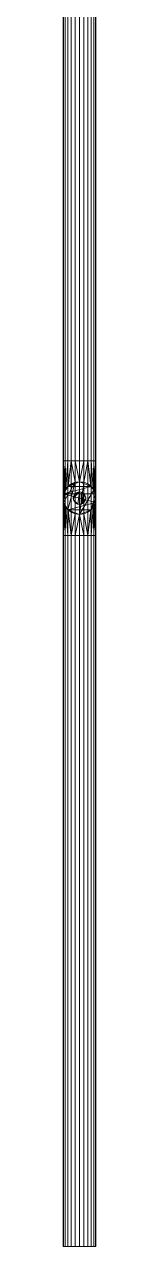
# Model space of a CAD drawing. Header units: inches. Extents: x -3325 to -59, y 5 to 733.
# Drawn here: x -2068.28 to -2066.97, y 121.36 to 170.35 of the extents above; entities that cross this region are included whole.
import ezdxf

# ---------------------------------------------------------------- set-up
doc = ezdxf.new("R2010")
doc.units = ezdxf.units.IN
doc.header["$MEASUREMENT"] = 0
doc.layers.add('F-SPRN', color=10, linetype='Continuous', lineweight=9)
doc.layers.add('P-PIPE', color=10, linetype='Continuous', lineweight=9)

# ---------------------------------------------------------------- blocks, each defined once
blk = doc.blocks.new('Sprinkler - Pendent_up - 1_2_ Pendent-1244382-06 - Fifth Level')
at = {"layer": 'F-SPRN'}
mesh = blk.add_polyface(dxfattribs=at)
corners = [(0, -0.25), (0.065, -0.241), (0.125, -0.217), (0.177, -0.177), (0.217, -0.125), (0.241, -0.065), (0.25, 0), (0.241, 0.065), (0.217, 0.125), (0.177, 0.177), (0.125, 0.217), (0.065, 0.241), (0, 0.25), (-0.065, 0.241), (-0.125, 0.217), (-0.177, 0.177), (-0.217, 0.125), (-0.241, 0.065), (-0.25, 0), (-0.241, -0.065), (-0.217, -0.125), (-0.177, -0.177), (-0.125, -0.217), (-0.065, -0.241)]
mesh.append_faces([[corners[k] for k in face] for face in [(7, 11, 0, 6)]], dxfattribs={"vtx0": -1, "vtx1": -1, "vtx2": -1})
mesh.append_faces([[corners[k] for k in face] for face in [(13, 23, 0, 11), (0, 3, 4, 6)]], dxfattribs={"vtx0": -1, "vtx2": -1, "vtx3": -1})
mesh.append_faces([[corners[k] for k in face] for face in [(8, 9, 7)]], dxfattribs={"vtx1": -1})
mesh.append_faces([[corners[k] for k in face] for face in [(13, 14, 21)]], dxfattribs={"vtx1": -1, "vtx2": -1})
mesh.append_faces([[corners[k] for k in face] for face in [(14, 15, 18, 21)]], dxfattribs={"vtx1": -1, "vtx2": -1, "vtx3": -1})
mesh.append_faces([[corners[k] for k in face] for face in [(11, 12, 13), (4, 5, 6)]], dxfattribs={"vtx2": -1})
mesh.append_faces([[corners[k] for k in face] for face in [(21, 22, 23, 13), (9, 10, 11, 7)]], dxfattribs={"vtx2": -1, "vtx3": -1})
mesh.append_faces([[corners[k] for k in face] for face in [(15, 16, 17, 18), (18, 19, 20, 21), (0, 1, 2, 3)]], dxfattribs={"vtx3": -1})
mesh = blk.add_polyface(dxfattribs=at)
corners = [(0, -0.25, -2.125), (-0.065, -0.241, -2.125), (-0.125, -0.217, -2.125), (-0.177, -0.177, -2.125), (-0.217, -0.125, -2.125), (-0.241, -0.065, -2.125), (-0.25, 0, -2.125), (-0.241, 0.065, -2.125), (-0.217, 0.125, -2.125), (-0.177, 0.177, -2.125), (-0.125, 0.217, -2.125), (-0.065, 0.241, -2.125), (0, 0.25, -2.125), (0.065, 0.241, -2.125), (0.125, 0.217, -2.125), (0.177, 0.177, -2.125), (0.217, 0.125, -2.125), (0.241, 0.065, -2.125), (0.25, 0, -2.125), (0.241, -0.065, -2.125), (0.217, -0.125, -2.125), (0.177, -0.177, -2.125), (0.125, -0.217, -2.125), (0.065, -0.241, -2.125)]
mesh.append_faces([[corners[k] for k in face] for face in [(20, 17, 18, 19)]], dxfattribs={"vtx0": -1})
mesh.append_faces([[corners[k] for k in face] for face in [(0, 13, 17, 20)]], dxfattribs={"vtx0": -1, "vtx1": -1, "vtx2": -1, "vtx3": -1})
mesh.append_faces([[corners[k] for k in face] for face in [(11, 13, 0, 1)]], dxfattribs={"vtx0": -1, "vtx1": -1, "vtx3": -1})
mesh.append_faces([[corners[k] for k in face] for face in [(0, 20, 21, 22)]], dxfattribs={"vtx0": -1, "vtx3": -1})
mesh.append_faces([[corners[k] for k in face] for face in [(23, 0, 22), (12, 13, 11)]], dxfattribs={"vtx1": -1})
mesh.append_faces([[corners[k] for k in face] for face in [(10, 11, 7, 9)]], dxfattribs={"vtx1": -1, "vtx2": -1})
mesh.append_faces([[corners[k] for k in face] for face in [(6, 7, 11, 3)]], dxfattribs={"vtx1": -1, "vtx2": -1, "vtx3": -1})
mesh.append_faces([[corners[k] for k in face] for face in [(13, 14, 15), (7, 8, 9), (4, 5, 6, 3)]], dxfattribs={"vtx2": -1})
mesh.append_faces([[corners[k] for k in face] for face in [(15, 16, 17, 13), (1, 2, 3, 11)]], dxfattribs={"vtx2": -1, "vtx3": -1})
mesh = blk.add_polyface(dxfattribs=at)
corners = [(0, 0.25), (0, 0.25, -2.125), (-0.065, 0.241, -2.125), (-0.125, 0.217, -2.125), (-0.177, 0.177, -2.125), (-0.217, 0.125, -2.125), (-0.241, 0.065, -2.125), (-0.25, 0, -2.125), (-0.241, -0.065, -2.125), (-0.217, -0.125, -2.125), (-0.177, -0.177, -2.125), (-0.125, -0.217, -2.125), (-0.065, -0.241, -2.125), (0, -0.25, -2.125), (0, -0.25), (-0.065, -0.241), (-0.125, -0.217), (-0.177, -0.177), (-0.217, -0.125), (-0.241, -0.065), (-0.25, 0), (-0.241, 0.065), (-0.217, 0.125), (-0.177, 0.177), (-0.125, 0.217), (-0.065, 0.241)]
mesh.append_faces([[corners[k] for k in face] for face in [(15, 12, 13, 14), (2, 25, 0, 1)]], dxfattribs={"vtx0": -1})
mesh.append_faces([[corners[k] for k in face] for face in [(16, 11, 12, 15), (18, 9, 10, 17), (17, 10, 11, 16), (19, 8, 9, 18), (8, 19, 20, 7), (21, 6, 7, 20), (22, 5, 6, 21), (24, 3, 4, 23), (23, 4, 5, 22), (25, 2, 3, 24)]], dxfattribs={"vtx0": -1, "vtx2": -1})
mesh = blk.add_polyface(dxfattribs=at)
corners = [(0, -0.25), (0, -0.25, -2.125), (0.065, -0.241, -2.125), (0.125, -0.217, -2.125), (0.177, -0.177, -2.125), (0.217, -0.125, -2.125), (0.241, -0.065, -2.125), (0.25, 0, -2.125), (0.241, 0.065, -2.125), (0.217, 0.125, -2.125), (0.177, 0.177, -2.125), (0.125, 0.217, -2.125), (0.065, 0.241, -2.125), (0, 0.25, -2.125), (0, 0.25), (0.065, 0.241), (0.125, 0.217), (0.177, 0.177), (0.217, 0.125), (0.241, 0.065), (0.25, 0), (0.241, -0.065), (0.217, -0.125), (0.177, -0.177), (0.125, -0.217), (0.065, -0.241)]
mesh.append_faces([[corners[k] for k in face] for face in [(15, 12, 13, 14), (2, 25, 0, 1)]], dxfattribs={"vtx0": -1})
mesh.append_faces([[corners[k] for k in face] for face in [(16, 11, 12, 15), (18, 9, 10, 17), (17, 10, 11, 16), (19, 8, 9, 18), (8, 19, 20, 7), (21, 6, 7, 20), (22, 5, 6, 21), (24, 3, 4, 23), (23, 4, 5, 22), (25, 2, 3, 24)]], dxfattribs={"vtx0": -1, "vtx2": -1})
blk = doc.blocks.new('Tee - Welded - Generic - Standard-1086689-06 - Fifth Level')
at = {"layer": 'P-PIPE'}
mesh = blk.add_polyface(dxfattribs=at)
corners = [(-1.496, -0.657), (-1.496, -0.635, 0.17), (-1.496, -0.569, 0.329), (-1.496, -0.465, 0.465), (-1.496, -0.329, 0.569), (-1.496, -0.17, 0.635), (-1.496, 0, 0.657), (-1.496, 0.17, 0.635), (-1.496, 0.329, 0.569), (-1.496, 0.465, 0.465), (-1.496, 0.569, 0.329), (-1.496, 0.635, 0.17), (-1.496, 0.657), (-1.496, 0.635, -0.17), (-1.496, 0.569, -0.329), (-1.496, 0.465, -0.465), (-1.496, 0.329, -0.569), (-1.496, 0.17, -0.635), (-1.496, 0, -0.657), (-1.496, -0.17, -0.635), (-1.496, -0.329, -0.569), (-1.496, -0.465, -0.465), (-1.496, -0.569, -0.329), (-1.496, -0.635, -0.17)]
mesh.append_faces([[corners[k] for k in face] for face in [(20, 17, 18, 19)]], dxfattribs={"vtx0": -1})
mesh.append_faces([[corners[k] for k in face] for face in [(23, 17, 20), (11, 23, 8, 10)]], dxfattribs={"vtx0": -1, "vtx1": -1, "vtx2": -1})
mesh.append_faces([[corners[k] for k in face] for face in [(17, 23, 11, 14)]], dxfattribs={"vtx0": -1, "vtx1": -1, "vtx2": -1, "vtx3": -1})
mesh.append_faces([[corners[k] for k in face] for face in [(16, 17, 14, 15), (9, 10, 8)]], dxfattribs={"vtx1": -1})
mesh.append_faces([[corners[k] for k in face] for face in [(7, 8, 3, 6)]], dxfattribs={"vtx1": -1, "vtx2": -1})
mesh.append_faces([[corners[k] for k in face] for face in [(23, 0, 3, 8)]], dxfattribs={"vtx1": -1, "vtx2": -1, "vtx3": -1})
mesh.append_faces([[corners[k] for k in face] for face in [(12, 13, 14, 11)]], dxfattribs={"vtx2": -1})
mesh.append_faces([[corners[k] for k in face] for face in [(20, 21, 22, 23), (0, 1, 2, 3), (3, 4, 5, 6)]], dxfattribs={"vtx3": -1})
mesh = blk.add_polyface(dxfattribs=at)
corners = [(-1.496, 0.657), (-1.496, 0.635, 0.17), (-1.496, 0.569, 0.329), (-1.496, 0.465, 0.465), (-1.496, 0.329, 0.569), (-1.496, 0.17, 0.635), (-1.496, 0, 0.657), (-1.496, -0.17, 0.635), (-1.496, -0.329, 0.569), (-1.496, -0.465, 0.465), (-1.496, -0.569, 0.329), (-1.496, -0.635, 0.17), (-1.496, -0.657), (-0.657, -0.657), (-0.634, -0.634, 0.175), (-0.569, -0.569, 0.329), (-0.477, -0.477, 0.452), (-0.369, -0.369, 0.545), (-0.25, -0.25, 0.608), (-0.126, -0.126, 0.645), (0, 0, 0.657), (0.126, -0.126, 0.645), (0.25, -0.25, 0.608), (0.369, -0.369, 0.545), (0.477, -0.477, 0.452), (0.569, -0.569, 0.329), (0.634, -0.634, 0.175), (0.657, -0.657), (1.496, -0.657), (1.496, -0.635, 0.17), (1.496, -0.569, 0.329), (1.496, -0.465, 0.465), (1.496, -0.329, 0.569), (1.496, -0.17, 0.635), (1.496, 0, 0.657), (1.496, 0.17, 0.635), (1.496, 0.329, 0.569), (1.496, 0.465, 0.465), (1.496, 0.569, 0.329), (1.496, 0.635, 0.17), (1.496, 0.657)]
mesh.append_faces([[corners[k] for k in face] for face in [(13, 11, 12)]], dxfattribs={"vtx0": -1})
mesh.append_faces([[corners[k] for k in face] for face in [(27, 29, 26), (25, 30, 24), (11, 14, 10), (9, 17, 8), (16, 10, 15), (23, 32, 22), (21, 34, 20), (22, 33, 21), (33, 22, 32), (19, 7, 18), (7, 19, 6)]], dxfattribs={"vtx0": -1, "vtx1": -1})
mesh.append_faces([[corners[k] for k in face] for face in [(30, 25, 26), (24, 30, 31), (8, 17, 18), (21, 33, 34), (18, 7, 8), (20, 5, 6)]], dxfattribs={"vtx0": -1, "vtx2": -1})
mesh.append_faces([[corners[k] for k in face] for face in [(20, 34, 35, 5)]], dxfattribs={"vtx0": -1, "vtx2": -1, "vtx3": -1})
mesh.append_faces([[corners[k] for k in face] for face in [(28, 29, 27)]], dxfattribs={"vtx1": -1})
mesh.append_faces([[corners[k] for k in face] for face in [(29, 30, 26), (31, 32, 23), (23, 24, 31), (13, 14, 11), (14, 15, 10), (16, 17, 9), (9, 10, 16), (19, 20, 6)]], dxfattribs={"vtx1": -1, "vtx2": -1})
mesh.append_faces([[corners[k] for k in face] for face in [(38, 39, 1, 2), (36, 37, 3, 4), (37, 38, 2, 3), (35, 36, 4, 5)]], dxfattribs={"vtx1": -1, "vtx3": -1})
mesh.append_faces([[corners[k] for k in face] for face in [(39, 40, 0, 1)]], dxfattribs={"vtx3": -1})
mesh = blk.add_polyface(dxfattribs=at)
corners = [(-1.496, -0.657), (-1.496, -0.635, -0.17), (-1.496, -0.569, -0.329), (-1.496, -0.465, -0.465), (-1.496, -0.329, -0.569), (-1.496, -0.17, -0.635), (-1.496, 0, -0.657), (-1.496, 0.17, -0.635), (-1.496, 0.329, -0.569), (-1.496, 0.465, -0.465), (-1.496, 0.569, -0.329), (-1.496, 0.635, -0.17), (-1.496, 0.657), (1.496, 0.657), (1.496, 0.635, -0.17), (1.496, 0.569, -0.329), (1.496, 0.465, -0.465), (1.496, 0.329, -0.569), (1.496, 0.17, -0.635), (1.496, 0, -0.657), (1.496, -0.17, -0.635), (1.496, -0.329, -0.569), (1.496, -0.465, -0.465), (1.496, -0.569, -0.329), (1.496, -0.635, -0.17), (1.496, -0.657), (0.657, -0.657), (0.634, -0.634, -0.175), (0.569, -0.569, -0.329), (0.477, -0.477, -0.452), (0.369, -0.369, -0.545), (0.25, -0.25, -0.608), (0.126, -0.126, -0.645), (0, 0, -0.657), (-0.126, -0.126, -0.645), (-0.25, -0.25, -0.608), (-0.369, -0.369, -0.545), (-0.477, -0.477, -0.452), (-0.569, -0.569, -0.329), (-0.634, -0.634, -0.175), (-0.657, -0.657)]
mesh.append_faces([[corners[k] for k in face] for face in [(1, 40, 0)]], dxfattribs={"vtx0": -1})
mesh.append_faces([[corners[k] for k in face] for face in [(33, 19, 32), (6, 34, 5), (32, 20, 31), (24, 27, 23), (27, 24, 26), (36, 4, 35), (3, 37, 2), (38, 2, 37), (21, 31, 20)]], dxfattribs={"vtx0": -1, "vtx1": -1})
mesh.append_faces([[corners[k] for k in face] for face in [(35, 4, 5), (6, 33, 34), (23, 28, 29), (29, 22, 23), (21, 30, 31), (23, 27, 28), (36, 3, 4), (3, 36, 37), (39, 1, 2)]], dxfattribs={"vtx0": -1, "vtx2": -1})
mesh.append_faces([[corners[k] for k in face] for face in [(13, 14, 11, 12)]], dxfattribs={"vtx1": -1})
mesh.append_faces([[corners[k] for k in face] for face in [(19, 20, 32), (34, 35, 5), (6, 7, 33), (21, 22, 30), (29, 30, 22), (39, 40, 1), (38, 39, 2)]], dxfattribs={"vtx1": -1, "vtx2": -1})
mesh.append_faces([[corners[k] for k in face] for face in [(18, 19, 33, 7)]], dxfattribs={"vtx1": -1, "vtx2": -1, "vtx3": -1})
mesh.append_faces([[corners[k] for k in face] for face in [(15, 16, 9, 10), (14, 15, 10, 11), (16, 17, 8, 9), (17, 18, 7, 8)]], dxfattribs={"vtx1": -1, "vtx3": -1})
mesh.append_faces([[corners[k] for k in face] for face in [(24, 25, 26)]], dxfattribs={"vtx2": -1})
mesh = blk.add_polyface(dxfattribs=at)
corners = [(1.496, -0.657), (1.496, -0.635, -0.17), (1.496, -0.569, -0.329), (1.496, -0.465, -0.465), (1.496, -0.329, -0.569), (1.496, -0.17, -0.635), (1.496, 0, -0.657), (1.496, 0.17, -0.635), (1.496, 0.329, -0.569), (1.496, 0.465, -0.465), (1.496, 0.569, -0.329), (1.496, 0.635, -0.17), (1.496, 0.657), (1.496, 0.635, 0.17), (1.496, 0.569, 0.329), (1.496, 0.465, 0.465), (1.496, 0.329, 0.569), (1.496, 0.17, 0.635), (1.496, 0, 0.657), (1.496, -0.17, 0.635), (1.496, -0.329, 0.569), (1.496, -0.465, 0.465), (1.496, -0.569, 0.329), (1.496, -0.635, 0.17)]
mesh.append_faces([[corners[k] for k in face] for face in [(7, 5, 6), (10, 8, 9), (4, 2, 3), (16, 14, 15), (23, 21, 22)]], dxfattribs={"vtx0": -1})
mesh.append_faces([[corners[k] for k in face] for face in [(1, 5, 0)]], dxfattribs={"vtx0": -1, "vtx1": -1})
mesh.append_faces([[corners[k] for k in face] for face in [(5, 10, 11, 0), (23, 12, 13, 21)]], dxfattribs={"vtx0": -1, "vtx2": -1, "vtx3": -1})
mesh.append_faces([[corners[k] for k in face] for face in [(21, 16, 17, 18)]], dxfattribs={"vtx0": -1, "vtx3": -1})
mesh.append_faces([[corners[k] for k in face] for face in [(7, 8, 10, 5), (13, 14, 16, 21)]], dxfattribs={"vtx1": -1, "vtx2": -1, "vtx3": -1})
mesh.append_faces([[corners[k] for k in face] for face in [(4, 5, 1, 2), (23, 0, 11, 12)]], dxfattribs={"vtx1": -1, "vtx3": -1})
mesh.append_faces([[corners[k] for k in face] for face in [(19, 20, 21, 18)]], dxfattribs={"vtx2": -1})
mesh = blk.add_polyface(dxfattribs=at)
corners = [(-0.657, -1.496), (-0.635, -1.496, 0.17), (-0.569, -1.496, 0.329), (-0.465, -1.496, 0.465), (-0.329, -1.496, 0.569), (-0.17, -1.496, 0.635), (0, -1.496, 0.657), (0.17, -1.496, 0.635), (0.329, -1.496, 0.569), (0.465, -1.496, 0.465), (0.569, -1.496, 0.329), (0.635, -1.496, 0.17), (0.657, -1.496), (0.657, -0.657), (0.634, -0.634, 0.175), (0.569, -0.569, 0.329), (0.477, -0.477, 0.452), (0.369, -0.369, 0.545), (0.25, -0.25, 0.608), (0.126, -0.126, 0.645), (0, 0, 0.657), (-0.126, -0.126, 0.645), (-0.25, -0.25, 0.608), (-0.369, -0.369, 0.545), (-0.477, -0.477, 0.452), (-0.569, -0.569, 0.329), (-0.634, -0.634, 0.175), (-0.657, -0.657)]
mesh.append_faces([[corners[k] for k in face] for face in [(13, 11, 12)]], dxfattribs={"vtx0": -1})
mesh.append_faces([[corners[k] for k in face] for face in [(22, 5, 21), (24, 3, 23), (8, 18, 7), (17, 9, 16)]], dxfattribs={"vtx0": -1, "vtx1": -1})
mesh.append_faces([[corners[k] for k in face] for face in [(24, 2, 3), (26, 1, 2), (22, 4, 5), (6, 20, 21), (21, 5, 6), (19, 6, 7), (16, 9, 10), (17, 8, 9), (6, 19, 20)]], dxfattribs={"vtx0": -1, "vtx2": -1})
mesh.append_faces([[corners[k] for k in face] for face in [(26, 27, 1), (3, 4, 23), (25, 26, 2), (24, 25, 2), (22, 23, 4), (10, 11, 14), (18, 19, 7), (17, 18, 8), (13, 14, 11), (15, 16, 10), (14, 15, 10)]], dxfattribs={"vtx1": -1, "vtx2": -1})
mesh.append_faces([[corners[k] for k in face] for face in [(27, 0, 1)]], dxfattribs={"vtx2": -1})
mesh = blk.add_polyface(dxfattribs=at)
corners = [(0.657, -1.496), (0.635, -1.496, -0.17), (0.569, -1.496, -0.329), (0.465, -1.496, -0.465), (0.329, -1.496, -0.569), (0.17, -1.496, -0.635), (0, -1.496, -0.657), (-0.17, -1.496, -0.635), (-0.329, -1.496, -0.569), (-0.465, -1.496, -0.465), (-0.569, -1.496, -0.329), (-0.635, -1.496, -0.17), (-0.657, -1.496), (-0.657, -0.657), (-0.634, -0.634, -0.175), (-0.569, -0.569, -0.329), (-0.477, -0.477, -0.452), (-0.369, -0.369, -0.545), (-0.25, -0.25, -0.608), (-0.126, -0.126, -0.645), (0, 0, -0.657), (0.126, -0.126, -0.645), (0.25, -0.25, -0.608), (0.369, -0.369, -0.545), (0.477, -0.477, -0.452), (0.569, -0.569, -0.329), (0.634, -0.634, -0.175), (0.657, -0.657)]
mesh.append_faces([[corners[k] for k in face] for face in [(13, 11, 12)]], dxfattribs={"vtx0": -1})
mesh.append_faces([[corners[k] for k in face] for face in [(22, 5, 21), (24, 3, 23), (8, 18, 7), (17, 9, 16)]], dxfattribs={"vtx0": -1, "vtx1": -1})
mesh.append_faces([[corners[k] for k in face] for face in [(24, 2, 3), (26, 1, 2), (22, 4, 5), (6, 20, 21), (21, 5, 6), (19, 6, 7), (16, 9, 10), (17, 8, 9), (6, 19, 20)]], dxfattribs={"vtx0": -1, "vtx2": -1})
mesh.append_faces([[corners[k] for k in face] for face in [(0, 1, 27)]], dxfattribs={"vtx1": -1})
mesh.append_faces([[corners[k] for k in face] for face in [(26, 27, 1), (3, 4, 23), (25, 26, 2), (24, 25, 2), (22, 23, 4), (10, 11, 14), (18, 19, 7), (17, 18, 8), (13, 14, 11), (15, 16, 10), (14, 15, 10)]], dxfattribs={"vtx1": -1, "vtx2": -1})
mesh = blk.add_polyface(dxfattribs=at)
corners = [(-0.657, -1.496), (-0.635, -1.496, -0.17), (-0.569, -1.496, -0.329), (-0.465, -1.496, -0.465), (-0.329, -1.496, -0.569), (-0.17, -1.496, -0.635), (0, -1.496, -0.657), (0.17, -1.496, -0.635), (0.329, -1.496, -0.569), (0.465, -1.496, -0.465), (0.569, -1.496, -0.329), (0.635, -1.496, -0.17), (0.657, -1.496), (0.635, -1.496, 0.17), (0.569, -1.496, 0.329), (0.465, -1.496, 0.465), (0.329, -1.496, 0.569), (0.17, -1.496, 0.635), (0, -1.496, 0.657), (-0.17, -1.496, 0.635), (-0.329, -1.496, 0.569), (-0.465, -1.496, 0.465), (-0.569, -1.496, 0.329), (-0.635, -1.496, 0.17)]
mesh.append_faces([[corners[k] for k in face] for face in [(16, 14, 15), (13, 11, 12)]], dxfattribs={"vtx0": -1})
mesh.append_faces([[corners[k] for k in face] for face in [(0, 3, 11, 13)]], dxfattribs={"vtx0": -1, "vtx1": -1, "vtx2": -1, "vtx3": -1})
mesh.append_faces([[corners[k] for k in face] for face in [(16, 0, 13, 14), (21, 0, 16, 17)]], dxfattribs={"vtx0": -1, "vtx1": -1, "vtx3": -1})
mesh.append_faces([[corners[k] for k in face] for face in [(5, 8, 9, 11)]], dxfattribs={"vtx0": -1, "vtx2": -1, "vtx3": -1})
mesh.append_faces([[corners[k] for k in face] for face in [(17, 18, 21)]], dxfattribs={"vtx1": -1, "vtx2": -1})
mesh.append_faces([[corners[k] for k in face] for face in [(6, 7, 8, 5), (9, 10, 11), (22, 23, 0, 21), (19, 20, 21, 18)]], dxfattribs={"vtx2": -1})
mesh.append_faces([[corners[k] for k in face] for face in [(3, 4, 5, 11)]], dxfattribs={"vtx2": -1, "vtx3": -1})
mesh.append_faces([[corners[k] for k in face] for face in [(0, 1, 2, 3)]], dxfattribs={"vtx3": -1})

msp = doc.modelspace()

# ---------------------------------------------------------------- linework, layer by layer
at = {"layer": 'P-PIPE', "color": 1}
for p, q in [((-2067.625, 218.035, 1084), (-2067.625, 152.861, 1084)), ((-2067.625, 218.035, 1084), (-2067.625, 152.861, 1084)), ((-2067.625, 149.869, 1084), (-2067.625, 152.861, 1084)), ((-2067.625, 151.365, 1082.504), (-2067.625, 151.365, 1071)), ((-2067.625, 151.365, 1082.504), (-2067.625, 151.365, 1071)), ((-2067.625, 151.365, 1082.504), (-2067.625, 151.365, 1084)), ((-2067.625, 149.869, 1084), (-2067.625, 121.365, 1084)), ((-2067.625, 149.869, 1084), (-2067.625, 121.365, 1084))]:
    msp.add_line(p, q, dxfattribs=at)

# ---------------------------------------------------------------- block references
at = {"layer": 'P-PIPE', "color": 1, "extrusion": (1, 0, 0)}
msp.add_blockref('Tee - Welded - Generic - Standard-1086689-06 - Fifth Level', (151.365, 1084, -2067.625), dxfattribs=at)
at = {"layer": 'P-PIPE', "color": 1, "rotation": 180}
msp.add_blockref('Sprinkler - Pendent_up - 1_2_ Pendent-1244382-06 - Fifth Level', (-2067.625, 151.365, 1071), dxfattribs=at)

# ---------------------------------------------------------------- meshes
at = {"layer": 'P-PIPE', "color": 1}
mesh = msp.add_polyface(dxfattribs=at)
corners = [(-2067.625, 218.035, 1084.657), (-2067.795, 218.035, 1084.635), (-2067.954, 218.035, 1084.569), (-2068.09, 218.035, 1084.465), (-2068.194, 218.035, 1084.329), (-2068.26, 218.035, 1084.17), (-2068.282, 218.035, 1084), (-2068.282, 152.861, 1084), (-2068.26, 152.861, 1084.17), (-2068.194, 152.861, 1084.329), (-2068.09, 152.861, 1084.465), (-2067.954, 152.861, 1084.569), (-2067.795, 152.861, 1084.635), (-2067.625, 152.861, 1084.657)]
mesh.append_faces([[corners[k] for k in face] for face in [(8, 9, 4, 5), (3, 4, 9, 10), (11, 12, 1, 2), (2, 3, 10, 11)]], dxfattribs={"vtx1": -1, "vtx3": -1, "color": 1})
mesh.append_faces([[corners[k] for k in face] for face in [(6, 7, 8, 5)]], dxfattribs={"vtx2": -1, "color": 1})
mesh.append_faces([[corners[k] for k in face] for face in [(12, 13, 0, 1)]], dxfattribs={"vtx3": -1, "color": 1})
mesh = msp.add_polyface(dxfattribs=at)
corners = [(-2068.282, 218.035, 1084), (-2068.26, 218.035, 1083.83), (-2068.194, 218.035, 1083.671), (-2068.09, 218.035, 1083.535), (-2067.954, 218.035, 1083.431), (-2067.795, 218.035, 1083.365), (-2067.625, 218.035, 1083.342), (-2067.625, 152.861, 1083.342), (-2067.795, 152.861, 1083.365), (-2067.954, 152.861, 1083.431), (-2068.09, 152.861, 1083.535), (-2068.194, 152.861, 1083.671), (-2068.26, 152.861, 1083.83), (-2068.282, 152.861, 1084)]
mesh.append_faces([[corners[k] for k in face] for face in [(7, 8, 5, 6)]], dxfattribs={"vtx1": -1, "color": 1})
mesh.append_faces([[corners[k] for k in face] for face in [(8, 9, 4, 5), (3, 4, 9, 10), (11, 12, 1, 2), (2, 3, 10, 11)]], dxfattribs={"vtx1": -1, "vtx3": -1, "color": 1})
mesh.append_faces([[corners[k] for k in face] for face in [(12, 13, 0, 1)]], dxfattribs={"vtx3": -1, "color": 1})
mesh = msp.add_polyface(dxfattribs=at)
corners = [(-2066.968, 218.035, 1084), (-2066.99, 218.035, 1084.17), (-2067.056, 218.035, 1084.329), (-2067.16, 218.035, 1084.465), (-2067.296, 218.035, 1084.569), (-2067.455, 218.035, 1084.635), (-2067.625, 218.035, 1084.657), (-2067.625, 152.861, 1084.657), (-2067.455, 152.861, 1084.635), (-2067.296, 152.861, 1084.569), (-2067.16, 152.861, 1084.465), (-2067.056, 152.861, 1084.329), (-2066.99, 152.861, 1084.17), (-2066.968, 152.861, 1084)]
mesh.append_faces([[corners[k] for k in face] for face in [(7, 8, 5, 6)]], dxfattribs={"vtx1": -1, "color": 1})
mesh.append_faces([[corners[k] for k in face] for face in [(8, 9, 4, 5), (3, 4, 9, 10), (11, 12, 1, 2), (2, 3, 10, 11)]], dxfattribs={"vtx1": -1, "vtx3": -1, "color": 1})
mesh.append_faces([[corners[k] for k in face] for face in [(12, 13, 0, 1)]], dxfattribs={"vtx3": -1, "color": 1})
mesh = msp.add_polyface(dxfattribs=at)
corners = [(-2067.625, 218.035, 1083.342), (-2067.455, 218.035, 1083.365), (-2067.296, 218.035, 1083.431), (-2067.16, 218.035, 1083.535), (-2067.056, 218.035, 1083.671), (-2066.99, 218.035, 1083.83), (-2066.968, 218.035, 1084), (-2066.968, 152.861, 1084), (-2066.99, 152.861, 1083.83), (-2067.056, 152.861, 1083.671), (-2067.16, 152.861, 1083.535), (-2067.296, 152.861, 1083.431), (-2067.455, 152.861, 1083.365), (-2067.625, 152.861, 1083.342)]
mesh.append_faces([[corners[k] for k in face] for face in [(7, 8, 5, 6)]], dxfattribs={"vtx1": -1, "color": 1})
mesh.append_faces([[corners[k] for k in face] for face in [(8, 9, 4, 5), (3, 4, 9, 10), (11, 12, 1, 2), (2, 3, 10, 11)]], dxfattribs={"vtx1": -1, "vtx3": -1, "color": 1})
mesh.append_faces([[corners[k] for k in face] for face in [(12, 13, 0, 1)]], dxfattribs={"vtx3": -1, "color": 1})
mesh = msp.add_polyface(dxfattribs=at)
corners = [(-2068.282, 152.861, 1084), (-2068.26, 152.861, 1083.83), (-2068.194, 152.861, 1083.671), (-2068.09, 152.861, 1083.535), (-2067.954, 152.861, 1083.431), (-2067.795, 152.861, 1083.365), (-2067.625, 152.861, 1083.342), (-2067.455, 152.861, 1083.365), (-2067.296, 152.861, 1083.431), (-2067.16, 152.861, 1083.535), (-2067.056, 152.861, 1083.671), (-2066.99, 152.861, 1083.83), (-2066.968, 152.861, 1084), (-2066.99, 152.861, 1084.17), (-2067.056, 152.861, 1084.329), (-2067.16, 152.861, 1084.465), (-2067.296, 152.861, 1084.569), (-2067.455, 152.861, 1084.635), (-2067.625, 152.861, 1084.657), (-2067.795, 152.861, 1084.635), (-2067.954, 152.861, 1084.569), (-2068.09, 152.861, 1084.465), (-2068.194, 152.861, 1084.329), (-2068.26, 152.861, 1084.17)]
mesh.append_faces([[corners[k] for k in face] for face in [(17, 15, 16)]], dxfattribs={"vtx0": -1, "color": 1})
mesh.append_faces([[corners[k] for k in face] for face in [(23, 13, 21, 22), (1, 13, 23, 0), (5, 7, 3, 4)]], dxfattribs={"vtx0": -1, "vtx1": -1, "color": 1})
mesh.append_faces([[corners[k] for k in face] for face in [(21, 13, 17)]], dxfattribs={"vtx0": -1, "vtx1": -1, "vtx2": -1, "color": 1})
mesh.append_faces([[corners[k] for k in face] for face in [(6, 7, 5)]], dxfattribs={"vtx1": -1, "color": 1})
mesh.append_faces([[corners[k] for k in face] for face in [(17, 18, 19)]], dxfattribs={"vtx2": -1, "color": 1})
mesh.append_faces([[corners[k] for k in face] for face in [(19, 20, 21, 17), (13, 14, 15, 17), (1, 2, 3, 11), (9, 10, 11, 3), (11, 12, 13, 1), (7, 8, 9, 3)]], dxfattribs={"vtx2": -1, "vtx3": -1, "color": 1})
mesh = msp.add_polyface(dxfattribs=at)
corners = [(-2066.968, 151.365, 1082.504), (-2066.99, 151.535, 1082.504), (-2067.056, 151.694, 1082.504), (-2067.16, 151.83, 1082.504), (-2067.296, 151.934, 1082.504), (-2067.455, 152, 1082.504), (-2067.625, 152.022, 1082.504), (-2067.795, 152, 1082.504), (-2067.954, 151.934, 1082.504), (-2068.09, 151.83, 1082.504), (-2068.194, 151.694, 1082.504), (-2068.26, 151.535, 1082.504), (-2068.282, 151.365, 1082.504), (-2068.26, 151.195, 1082.504), (-2068.194, 151.036, 1082.504), (-2068.09, 150.9, 1082.504), (-2067.954, 150.796, 1082.504), (-2067.795, 150.73, 1082.504), (-2067.625, 150.707, 1082.504), (-2067.455, 150.73, 1082.504), (-2067.296, 150.796, 1082.504), (-2067.16, 150.9, 1082.504), (-2067.056, 151.036, 1082.504), (-2066.99, 151.195, 1082.504)]
mesh.append_faces([[corners[k] for k in face] for face in [(21, 18, 19, 20)]], dxfattribs={"vtx0": -1, "color": 1})
mesh.append_faces([[corners[k] for k in face] for face in [(1, 11, 23, 0)]], dxfattribs={"vtx0": -1, "vtx1": -1, "color": 1})
mesh.append_faces([[corners[k] for k in face] for face in [(21, 15, 18)]], dxfattribs={"vtx0": -1, "vtx1": -1, "vtx2": -1, "color": 1})
mesh.append_faces([[corners[k] for k in face] for face in [(13, 15, 23, 11), (3, 6, 9, 11)]], dxfattribs={"vtx0": -1, "vtx1": -1, "vtx2": -1, "vtx3": -1, "color": 1})
mesh.append_faces([[corners[k] for k in face] for face in [(14, 15, 13), (12, 13, 11), (10, 11, 9)]], dxfattribs={"vtx1": -1, "color": 1})
mesh.append_faces([[corners[k] for k in face] for face in [(7, 8, 9, 6)]], dxfattribs={"vtx2": -1, "color": 1})
mesh.append_faces([[corners[k] for k in face] for face in [(21, 22, 23, 15), (1, 2, 3, 11)]], dxfattribs={"vtx2": -1, "vtx3": -1, "color": 1})
mesh.append_faces([[corners[k] for k in face] for face in [(3, 4, 5, 6), (15, 16, 17, 18)]], dxfattribs={"vtx3": -1, "color": 1})
mesh = msp.add_polyface(dxfattribs=at)
corners = [(-2066.968, 151.365, 1071), (-2066.99, 151.195, 1071), (-2067.056, 151.036, 1071), (-2067.16, 150.9, 1071), (-2067.296, 150.796, 1071), (-2067.455, 150.73, 1071), (-2067.625, 150.707, 1071), (-2067.795, 150.73, 1071), (-2067.954, 150.796, 1071), (-2068.09, 150.9, 1071), (-2068.194, 151.036, 1071), (-2068.26, 151.195, 1071), (-2068.282, 151.365, 1071), (-2068.26, 151.535, 1071), (-2068.194, 151.694, 1071), (-2068.09, 151.83, 1071), (-2067.954, 151.934, 1071), (-2067.795, 152, 1071), (-2067.625, 152.022, 1071), (-2067.455, 152, 1071), (-2067.296, 151.934, 1071), (-2067.16, 151.83, 1071), (-2067.056, 151.694, 1071), (-2066.99, 151.535, 1071)]
mesh.append_faces([[corners[k] for k in face] for face in [(11, 9, 10), (13, 11, 12)]], dxfattribs={"vtx0": -1, "color": 1})
mesh.append_faces([[corners[k] for k in face] for face in [(1, 13, 23, 0)]], dxfattribs={"vtx0": -1, "vtx1": -1, "color": 1})
mesh.append_faces([[corners[k] for k in face] for face in [(15, 18, 21)]], dxfattribs={"vtx0": -1, "vtx1": -1, "vtx2": -1, "color": 1})
mesh.append_faces([[corners[k] for k in face] for face in [(1, 9, 11, 13)]], dxfattribs={"vtx0": -1, "vtx1": -1, "vtx2": -1, "vtx3": -1, "color": 1})
mesh.append_faces([[corners[k] for k in face] for face in [(9, 3, 6, 7)]], dxfattribs={"vtx0": -1, "vtx1": -1, "vtx3": -1, "color": 1})
mesh.append_faces([[corners[k] for k in face] for face in [(5, 6, 3, 4)]], dxfattribs={"vtx1": -1, "color": 1})
mesh.append_faces([[corners[k] for k in face] for face in [(19, 20, 21, 18), (7, 8, 9)]], dxfattribs={"vtx2": -1, "color": 1})
mesh.append_faces([[corners[k] for k in face] for face in [(1, 2, 3, 9), (21, 22, 23, 13), (13, 14, 15, 21)]], dxfattribs={"vtx2": -1, "vtx3": -1, "color": 1})
mesh.append_faces([[corners[k] for k in face] for face in [(15, 16, 17, 18)]], dxfattribs={"vtx3": -1, "color": 1})
mesh = msp.add_polyface(dxfattribs=at)
corners = [(-2068.282, 151.365, 1082.504), (-2068.26, 151.535, 1082.504), (-2068.194, 151.694, 1082.504), (-2068.09, 151.83, 1082.504), (-2067.954, 151.934, 1082.504), (-2067.795, 152, 1082.504), (-2067.625, 152.022, 1082.504), (-2067.625, 152.022, 1071), (-2067.795, 152, 1071), (-2067.954, 151.934, 1071), (-2068.09, 151.83, 1071), (-2068.194, 151.694, 1071), (-2068.26, 151.535, 1071), (-2068.282, 151.365, 1071)]
mesh.append_faces([[corners[k] for k in face] for face in [(7, 8, 5, 6)]], dxfattribs={"vtx1": -1, "color": 1})
mesh.append_faces([[corners[k] for k in face] for face in [(8, 9, 4, 5), (3, 4, 9, 10), (11, 12, 1, 2), (2, 3, 10, 11)]], dxfattribs={"vtx1": -1, "vtx3": -1, "color": 1})
mesh.append_faces([[corners[k] for k in face] for face in [(12, 13, 0, 1)]], dxfattribs={"vtx3": -1, "color": 1})
mesh = msp.add_polyface(dxfattribs=at)
corners = [(-2067.625, 152.022, 1082.504), (-2067.455, 152, 1082.504), (-2067.296, 151.934, 1082.504), (-2067.16, 151.83, 1082.504), (-2067.056, 151.694, 1082.504), (-2066.99, 151.535, 1082.504), (-2066.968, 151.365, 1082.504), (-2066.968, 151.365, 1071), (-2066.99, 151.535, 1071), (-2067.056, 151.694, 1071), (-2067.16, 151.83, 1071), (-2067.296, 151.934, 1071), (-2067.455, 152, 1071), (-2067.625, 152.022, 1071)]
mesh.append_faces([[corners[k] for k in face] for face in [(8, 9, 4, 5), (3, 4, 9, 10), (11, 12, 1, 2), (2, 3, 10, 11)]], dxfattribs={"vtx1": -1, "vtx3": -1, "color": 1})
mesh.append_faces([[corners[k] for k in face] for face in [(6, 7, 8, 5)]], dxfattribs={"vtx2": -1, "color": 1})
mesh.append_faces([[corners[k] for k in face] for face in [(12, 13, 0, 1)]], dxfattribs={"vtx3": -1, "color": 1})
mesh = msp.add_polyface(dxfattribs=at)
corners = [(-2067.625, 150.707, 1082.504), (-2067.795, 150.73, 1082.504), (-2067.954, 150.796, 1082.504), (-2068.09, 150.9, 1082.504), (-2068.194, 151.036, 1082.504), (-2068.26, 151.195, 1082.504), (-2068.282, 151.365, 1082.504), (-2068.282, 151.365, 1071), (-2068.26, 151.195, 1071), (-2068.194, 151.036, 1071), (-2068.09, 150.9, 1071), (-2067.954, 150.796, 1071), (-2067.795, 150.73, 1071), (-2067.625, 150.707, 1071)]
mesh.append_faces([[corners[k] for k in face] for face in [(7, 8, 5, 6)]], dxfattribs={"vtx1": -1, "color": 1})
mesh.append_faces([[corners[k] for k in face] for face in [(8, 9, 4, 5), (3, 4, 9, 10), (11, 12, 1, 2), (2, 3, 10, 11)]], dxfattribs={"vtx1": -1, "vtx3": -1, "color": 1})
mesh.append_faces([[corners[k] for k in face] for face in [(12, 13, 0, 1)]], dxfattribs={"vtx3": -1, "color": 1})
mesh = msp.add_polyface(dxfattribs=at)
corners = [(-2066.968, 151.365, 1082.504), (-2066.99, 151.195, 1082.504), (-2067.056, 151.036, 1082.504), (-2067.16, 150.9, 1082.504), (-2067.296, 150.796, 1082.504), (-2067.455, 150.73, 1082.504), (-2067.625, 150.707, 1082.504), (-2067.625, 150.707, 1071), (-2067.455, 150.73, 1071), (-2067.296, 150.796, 1071), (-2067.16, 150.9, 1071), (-2067.056, 151.036, 1071), (-2066.99, 151.195, 1071), (-2066.968, 151.365, 1071)]
mesh.append_faces([[corners[k] for k in face] for face in [(7, 8, 5, 6)]], dxfattribs={"vtx1": -1, "color": 1})
mesh.append_faces([[corners[k] for k in face] for face in [(8, 9, 4, 5), (3, 4, 9, 10), (11, 12, 1, 2), (2, 3, 10, 11)]], dxfattribs={"vtx1": -1, "vtx3": -1, "color": 1})
mesh.append_faces([[corners[k] for k in face] for face in [(12, 13, 0, 1)]], dxfattribs={"vtx3": -1, "color": 1})
mesh = msp.add_polyface(dxfattribs=at)
corners = [(-2068.282, 149.869, 1084), (-2068.26, 149.869, 1084.17), (-2068.194, 149.869, 1084.329), (-2068.09, 149.869, 1084.465), (-2067.954, 149.869, 1084.569), (-2067.795, 149.869, 1084.635), (-2067.625, 149.869, 1084.657), (-2067.455, 149.869, 1084.635), (-2067.296, 149.869, 1084.569), (-2067.16, 149.869, 1084.465), (-2067.056, 149.869, 1084.329), (-2066.99, 149.869, 1084.17), (-2066.968, 149.869, 1084), (-2066.99, 149.869, 1083.83), (-2067.056, 149.869, 1083.671), (-2067.16, 149.869, 1083.535), (-2067.296, 149.869, 1083.431), (-2067.455, 149.869, 1083.365), (-2067.625, 149.869, 1083.342), (-2067.795, 149.869, 1083.365), (-2067.954, 149.869, 1083.431), (-2068.09, 149.869, 1083.535), (-2068.194, 149.869, 1083.671), (-2068.26, 149.869, 1083.83)]
mesh.append_faces([[corners[k] for k in face] for face in [(19, 17, 18)]], dxfattribs={"vtx0": -1, "color": 1})
mesh.append_faces([[corners[k] for k in face] for face in [(3, 11, 1, 2), (1, 11, 23, 0), (21, 17, 19, 20)]], dxfattribs={"vtx0": -1, "vtx1": -1, "color": 1})
mesh.append_faces([[corners[k] for k in face] for face in [(7, 11, 3)]], dxfattribs={"vtx0": -1, "vtx1": -1, "vtx2": -1, "color": 1})
mesh.append_faces([[corners[k] for k in face] for face in [(10, 11, 9)]], dxfattribs={"vtx1": -1, "color": 1})
mesh.append_faces([[corners[k] for k in face] for face in [(5, 6, 7)]], dxfattribs={"vtx2": -1, "color": 1})
mesh.append_faces([[corners[k] for k in face] for face in [(3, 4, 5, 7), (7, 8, 9, 11), (21, 22, 23, 13), (13, 14, 15, 21), (11, 12, 13, 23), (15, 16, 17, 21)]], dxfattribs={"vtx2": -1, "vtx3": -1, "color": 1})
mesh = msp.add_polyface(dxfattribs=at)
corners = [(-2067.625, 149.869, 1084.657), (-2067.795, 149.869, 1084.635), (-2067.954, 149.869, 1084.569), (-2068.09, 149.869, 1084.465), (-2068.194, 149.869, 1084.329), (-2068.26, 149.869, 1084.17), (-2068.282, 149.869, 1084), (-2068.282, 121.365, 1084), (-2068.26, 121.365, 1084.17), (-2068.194, 121.365, 1084.329), (-2068.09, 121.365, 1084.465), (-2067.954, 121.365, 1084.569), (-2067.795, 121.365, 1084.635), (-2067.625, 121.365, 1084.657)]
mesh.append_faces([[corners[k] for k in face] for face in [(8, 9, 4, 5), (3, 4, 9, 10), (11, 12, 1, 2), (2, 3, 10, 11)]], dxfattribs={"vtx1": -1, "vtx3": -1, "color": 1})
mesh.append_faces([[corners[k] for k in face] for face in [(6, 7, 8, 5)]], dxfattribs={"vtx2": -1, "color": 1})
mesh.append_faces([[corners[k] for k in face] for face in [(12, 13, 0, 1)]], dxfattribs={"vtx3": -1, "color": 1})
mesh = msp.add_polyface(dxfattribs=at)
corners = [(-2068.282, 149.869, 1084), (-2068.26, 149.869, 1083.83), (-2068.194, 149.869, 1083.671), (-2068.09, 149.869, 1083.535), (-2067.954, 149.869, 1083.431), (-2067.795, 149.869, 1083.365), (-2067.625, 149.869, 1083.342), (-2067.625, 121.365, 1083.342), (-2067.795, 121.365, 1083.365), (-2067.954, 121.365, 1083.431), (-2068.09, 121.365, 1083.535), (-2068.194, 121.365, 1083.671), (-2068.26, 121.365, 1083.83), (-2068.282, 121.365, 1084)]
mesh.append_faces([[corners[k] for k in face] for face in [(7, 8, 5, 6)]], dxfattribs={"vtx1": -1, "color": 1})
mesh.append_faces([[corners[k] for k in face] for face in [(8, 9, 4, 5), (3, 4, 9, 10), (11, 12, 1, 2), (2, 3, 10, 11)]], dxfattribs={"vtx1": -1, "vtx3": -1, "color": 1})
mesh.append_faces([[corners[k] for k in face] for face in [(12, 13, 0, 1)]], dxfattribs={"vtx3": -1, "color": 1})
mesh = msp.add_polyface(dxfattribs=at)
corners = [(-2066.968, 149.869, 1084), (-2066.99, 149.869, 1084.17), (-2067.056, 149.869, 1084.329), (-2067.16, 149.869, 1084.465), (-2067.296, 149.869, 1084.569), (-2067.455, 149.869, 1084.635), (-2067.625, 149.869, 1084.657), (-2067.625, 121.365, 1084.657), (-2067.455, 121.365, 1084.635), (-2067.296, 121.365, 1084.569), (-2067.16, 121.365, 1084.465), (-2067.056, 121.365, 1084.329), (-2066.99, 121.365, 1084.17), (-2066.968, 121.365, 1084)]
mesh.append_faces([[corners[k] for k in face] for face in [(7, 8, 5, 6)]], dxfattribs={"vtx1": -1, "color": 1})
mesh.append_faces([[corners[k] for k in face] for face in [(8, 9, 4, 5), (3, 4, 9, 10), (11, 12, 1, 2), (2, 3, 10, 11)]], dxfattribs={"vtx1": -1, "vtx3": -1, "color": 1})
mesh.append_faces([[corners[k] for k in face] for face in [(12, 13, 0, 1)]], dxfattribs={"vtx3": -1, "color": 1})
mesh = msp.add_polyface(dxfattribs=at)
corners = [(-2067.625, 149.869, 1083.342), (-2067.455, 149.869, 1083.365), (-2067.296, 149.869, 1083.431), (-2067.16, 149.869, 1083.535), (-2067.056, 149.869, 1083.671), (-2066.99, 149.869, 1083.83), (-2066.968, 149.869, 1084), (-2066.968, 121.365, 1084), (-2066.99, 121.365, 1083.83), (-2067.056, 121.365, 1083.671), (-2067.16, 121.365, 1083.535), (-2067.296, 121.365, 1083.431), (-2067.455, 121.365, 1083.365), (-2067.625, 121.365, 1083.342)]
mesh.append_faces([[corners[k] for k in face] for face in [(7, 8, 5, 6)]], dxfattribs={"vtx1": -1, "color": 1})
mesh.append_faces([[corners[k] for k in face] for face in [(8, 9, 4, 5), (3, 4, 9, 10), (11, 12, 1, 2), (2, 3, 10, 11)]], dxfattribs={"vtx1": -1, "vtx3": -1, "color": 1})
mesh.append_faces([[corners[k] for k in face] for face in [(12, 13, 0, 1)]], dxfattribs={"vtx3": -1, "color": 1})
mesh = msp.add_polyface(dxfattribs=at)
corners = [(-2068.282, 121.365, 1084), (-2068.26, 121.365, 1083.83), (-2068.194, 121.365, 1083.671), (-2068.09, 121.365, 1083.535), (-2067.954, 121.365, 1083.431), (-2067.795, 121.365, 1083.365), (-2067.625, 121.365, 1083.342), (-2067.455, 121.365, 1083.365), (-2067.296, 121.365, 1083.431), (-2067.16, 121.365, 1083.535), (-2067.056, 121.365, 1083.671), (-2066.99, 121.365, 1083.83), (-2066.968, 121.365, 1084), (-2066.99, 121.365, 1084.17), (-2067.056, 121.365, 1084.329), (-2067.16, 121.365, 1084.465), (-2067.296, 121.365, 1084.569), (-2067.455, 121.365, 1084.635), (-2067.625, 121.365, 1084.657), (-2067.795, 121.365, 1084.635), (-2067.954, 121.365, 1084.569), (-2068.09, 121.365, 1084.465), (-2068.194, 121.365, 1084.329), (-2068.26, 121.365, 1084.17)]
mesh.append_faces([[corners[k] for k in face] for face in [(17, 15, 16)]], dxfattribs={"vtx0": -1, "color": 1})
mesh.append_faces([[corners[k] for k in face] for face in [(23, 13, 21, 22), (1, 13, 23, 0), (5, 7, 3, 4)]], dxfattribs={"vtx0": -1, "vtx1": -1, "color": 1})
mesh.append_faces([[corners[k] for k in face] for face in [(21, 13, 17)]], dxfattribs={"vtx0": -1, "vtx1": -1, "vtx2": -1, "color": 1})
mesh.append_faces([[corners[k] for k in face] for face in [(6, 7, 5)]], dxfattribs={"vtx1": -1, "color": 1})
mesh.append_faces([[corners[k] for k in face] for face in [(17, 18, 19)]], dxfattribs={"vtx2": -1, "color": 1})
mesh.append_faces([[corners[k] for k in face] for face in [(19, 20, 21, 17), (13, 14, 15, 17), (1, 2, 3, 11), (9, 10, 11, 3), (11, 12, 13, 1), (7, 8, 9, 3)]], dxfattribs={"vtx2": -1, "vtx3": -1, "color": 1})

doc.saveas('drawing.dxf')
